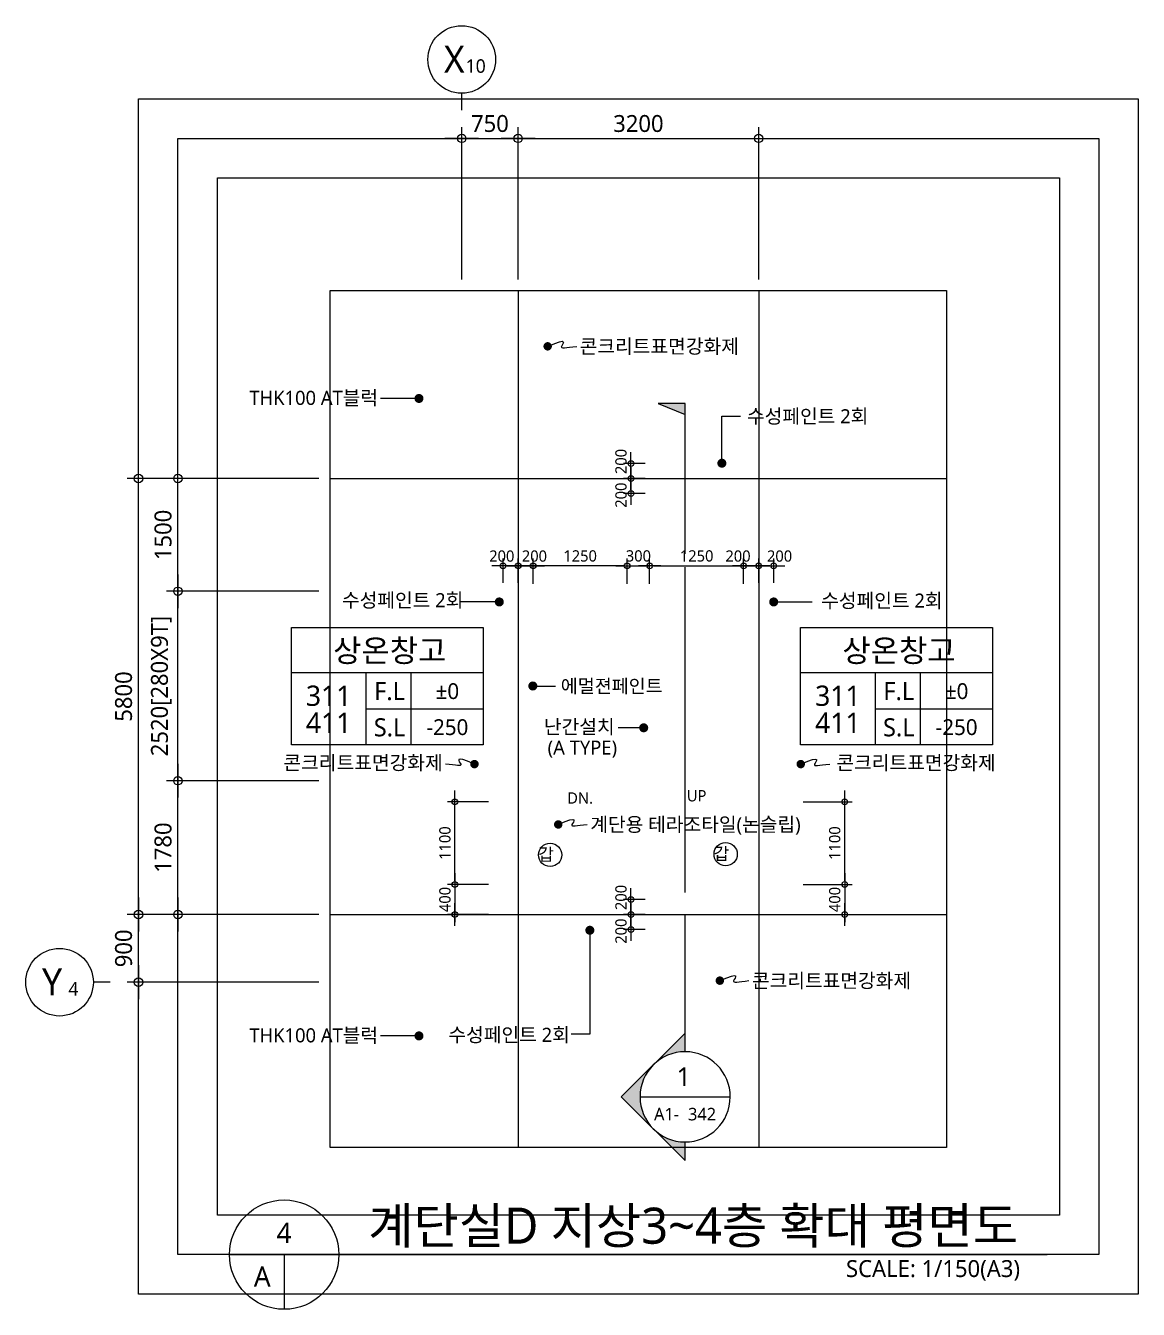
# Model space of a CAD drawing. Header units: millimetres. Extents: x -27671 to 122165, y 825 to 42056.
# Drawn here: x 20550 to 35350, y 2223 to 19300 of the extents above; entities that cross this region are included whole.
import ezdxf
from ezdxf.enums import TextEntityAlignment as Align

# ---------------------------------------------------------------- set-up
doc = ezdxf.new("R2010")
doc.units = ezdxf.units.MM
doc.header["$LTSCALE"] = 100
doc.header["$MEASUREMENT"] = 0
doc.header["$PDSIZE"] = -10
doc.linetypes.add('CEN', pattern=[62, 60, -1, 0, -1])
doc.layers.get('0').update_dxf_attribs({"linetype": 'CONTINUOUS'})
doc.layers.get('Defpoints').update_dxf_attribs({"color": 171, "linetype": 'CONTINUOUS'})
for name, color, linetype in [('CEN(ST)', 1, 'CEN'), ('LED', 7, 'CONTINUOUS'), ('NDIM', 7, 'CONTINUOUS'), ('SYM', 7, 'CONTINUOUS'), ('SYM(AXIS)', 7, 'CONTINUOUS'), ('TEXT', 3, 'CONTINUOUS'), ('TEXT(AXIS)', 2, 'CONTINUOUS'), ('TEXT(MIN)', 7, 'CONTINUOUS'), ('TEXT(NOTE小)', 1, 'CONTINUOUS'), ('TEXT(노트)', 7, 'CONTINUOUS'), ('TEXT(실명)', 3, 'CONTINUOUS'), ('TEXT-기입', 6, 'CONTINUOUS'), ('TITLE', 7, 'CONTINUOUS')]:
    doc.layers.add(name, color=color, linetype=linetype)
doc.styles.add('CGS', font='cgse', dxfattribs={"bigfont": 'cgs'})
doc.styles.add('나눔바른고딕', font='NanumBarunGothic.ttf')
doc.dimstyles.new('NDIM 1200', dxfattribs={"dimscale": 75, "dimtxt": 3, "dimasz": 1, "dimexe": 2, "dimexo": 2, "dimgap": 1, "dimtad": 1, "dimdec": 0, "dimdsep": 46, "dimtxsty": 'CGS', "dimblk": 'DOT0', "dimcen": 1, "dimdle": 8, "dimclrd": 256, "dimclre": 256, "dimclrt": 256, "dimadec": 0, "dimazin": 0, "dimtfac": 1, "dimtdec": 0, "dimtix": 1, "dimtmove": 2, "dimatfit": 3, "dimldrblk": 'DOT0', "dimfxl": 1, "dimtolj": 1, "dimtzin": 0, "dimlwd": -1, "dimlwe": -1, "dimarcsym": 0})

# ---------------------------------------------------------------- blocks, each defined once
blk = doc.blocks.new('A$C2F20087E')
at = {"layer": 'SYM(AXIS)'}
blk.add_line((600, 0), (600, 300), dxfattribs=at)
blk.add_circle((600, 900), 600, dxfattribs=at)
blk = doc.blocks.new('DOT0')
blk.add_line((-3, 0), (3, 0))
at = {"color": 6}
blk.add_circle((0, 0), 0.75, dxfattribs=at)
blk = doc.blocks.new('*D72')
at = {"layer": 'Defpoints', "color": 0, "ltscale": 0.4, "transparency": 16777216}
for p in [(30300, 17800), (27100, 15775), (30300, 15775)]:
    blk.add_point(p, dxfattribs=at)
at = {"layer": 'NDIM', "ltscale": 0.4, "transparency": 16777216}
for p, q in [((27100, 15925), (27100, 17950)), ((30300, 15925), (30300, 17950)), ((27175, 17800), (30225, 17800))]:
    blk.add_line(p, q, dxfattribs=at)
at = {"layer": 'NDIM', "ltscale": 0.4, "transparency": 16777216, "xscale": 75, "yscale": 75, "zscale": 75, "rotation": 180}
blk.add_blockref('DOT0', (27100, 17800), dxfattribs=at)
at = {"layer": 'NDIM', "ltscale": 0.4, "transparency": 16777216, "xscale": 75, "yscale": 75, "zscale": 75}
blk.add_blockref('DOT0', (30300, 17800), dxfattribs=at)
at = {"layer": 'NDIM', "ltscale": 0.4, "transparency": 16777216, "insert": (28700, 17997), "char_height": 225, "attachment_point": 5, "style": '나눔바른고딕'}
blk.add_mtext('\\A1;3200', dxfattribs=at)
blk = doc.blocks.new('*D73')
at = {"layer": 'Defpoints', "color": 0, "ltscale": 0.4, "transparency": 16777216}
for p in [(27100, 17800), (26350, 15775), (27100, 15775)]:
    blk.add_point(p, dxfattribs=at)
at = {"layer": 'NDIM', "ltscale": 0.4, "transparency": 16777216}
for p, q in [((26350, 15925), (26350, 17950)), ((27100, 15925), (27100, 17950)), ((26425, 17800), (27025, 17800))]:
    blk.add_line(p, q, dxfattribs=at)
at = {"layer": 'NDIM', "ltscale": 0.4, "transparency": 16777216, "xscale": 75, "yscale": 75, "zscale": 75, "rotation": 180}
blk.add_blockref('DOT0', (26350, 17800), dxfattribs=at)
at = {"layer": 'NDIM', "ltscale": 0.4, "transparency": 16777216, "xscale": 75, "yscale": 75, "zscale": 75}
blk.add_blockref('DOT0', (27100, 17800), dxfattribs=at)
at = {"layer": 'NDIM', "ltscale": 0.4, "transparency": 16777216, "insert": (26725, 17997), "char_height": 225, "attachment_point": 5, "style": '나눔바른고딕'}
blk.add_mtext('\\A1;750', dxfattribs=at)
blk = doc.blocks.new('갑종방화문표기')
at = {"layer": 'TEXT(NOTE小)'}
blk.add_circle((0, 0), 150, dxfattribs=at)
at = {"layer": 'TEXT(NOTE小)', "style": '나눔바른고딕'}
blk.add_text('갑', height=160, dxfattribs=at).set_placement((-53, 7), align=Align.MIDDLE_CENTER)
blk = doc.blocks.new('*D104')
at = {"layer": 'Defpoints', "color": 0, "ltscale": 0.4, "transparency": 16777216}
for p in [(22050, 13275), (24600, 13275), (24600, 7475)]:
    blk.add_point(p, dxfattribs=at)
at = {"layer": 'NDIM', "ltscale": 0.4, "transparency": 16777216}
for p, q in [((24450, 13275), (21900, 13275)), ((22050, 7550), (22050, 13200)), ((24450, 7475), (21900, 7475))]:
    blk.add_line(p, q, dxfattribs=at)
at = {"layer": 'NDIM', "ltscale": 0.4, "transparency": 16777216, "xscale": 75, "yscale": 75, "zscale": 75}
for p, rotation in [((22050, 13275), 90), ((22050, 7475), 270)]:
    blk.add_blockref('DOT0', p, dxfattribs=dict(at, rotation=rotation))
at = {"layer": 'NDIM', "ltscale": 0.4, "transparency": 16777216, "insert": (21853, 10375), "char_height": 225, "attachment_point": 5, "rotation": 90, "style": '나눔바른고딕'}
blk.add_mtext('\\A1;5800', dxfattribs=at)
blk = doc.blocks.new('*D105')
at = {"layer": 'Defpoints', "color": 0, "ltscale": 0.4, "transparency": 16777216}
for p in [(22050, 7475), (24600, 7475), (24600, 6575)]:
    blk.add_point(p, dxfattribs=at)
at = {"layer": 'NDIM', "ltscale": 0.4, "transparency": 16777216}
for p, q in [((24450, 7475), (21900, 7475)), ((22050, 6650), (22050, 7400)), ((24450, 6575), (21900, 6575))]:
    blk.add_line(p, q, dxfattribs=at)
at = {"layer": 'NDIM', "ltscale": 0.4, "transparency": 16777216, "xscale": 75, "yscale": 75, "zscale": 75}
for p, rotation in [((22050, 7475), 90), ((22050, 6575), 270)]:
    blk.add_blockref('DOT0', p, dxfattribs=dict(at, rotation=rotation))
at = {"layer": 'NDIM', "ltscale": 0.4, "transparency": 16777216, "insert": (21853, 7025), "char_height": 225, "attachment_point": 5, "rotation": 90, "style": '나눔바른고딕'}
blk.add_mtext('\\A1;900', dxfattribs=at)
blk = doc.blocks.new('*D106')
at = {"layer": 'Defpoints', "color": 0, "ltscale": 0.4, "transparency": 16777216}
for p in [(22575, 9255), (24600, 9255), (24075, 7475)]:
    blk.add_point(p, dxfattribs=at)
at = {"layer": 'NDIM', "ltscale": 0.4, "transparency": 16777216}
for p, q in [((24450, 9255), (22425, 9255)), ((22575, 7550), (22575, 9180)), ((23925, 7475), (22425, 7475))]:
    blk.add_line(p, q, dxfattribs=at)
at = {"layer": 'NDIM', "ltscale": 0.4, "transparency": 16777216, "xscale": 75, "yscale": 75, "zscale": 75}
for p, rotation in [((22575, 9255), 90), ((22575, 7475), 270)]:
    blk.add_blockref('DOT0', p, dxfattribs=dict(at, rotation=rotation))
at = {"layer": 'NDIM', "ltscale": 0.4, "transparency": 16777216, "insert": (22378, 8365), "char_height": 225, "attachment_point": 5, "rotation": 90, "style": '나눔바른고딕'}
blk.add_mtext('\\A1;1780', dxfattribs=at)
blk = doc.blocks.new('*D107')
at = {"layer": 'Defpoints', "color": 0, "ltscale": 0.4, "transparency": 16777216}
for p in [(22575, 11775), (24600, 11775), (24600, 9255)]:
    blk.add_point(p, dxfattribs=at)
at = {"layer": 'NDIM', "ltscale": 0.4, "transparency": 16777216}
for p, q in [((24450, 11775), (22425, 11775)), ((22575, 9330), (22575, 11700)), ((24450, 9255), (22425, 9255))]:
    blk.add_line(p, q, dxfattribs=at)
at = {"layer": 'NDIM', "ltscale": 0.4, "transparency": 16777216, "xscale": 75, "yscale": 75, "zscale": 75}
for p, rotation in [((22575, 11775), 90), ((22575, 9255), 270)]:
    blk.add_blockref('DOT0', p, dxfattribs=dict(at, rotation=rotation))
at = {"layer": 'NDIM', "ltscale": 0.4, "transparency": 16777216, "insert": (22354, 10515), "char_height": 225, "width": 705.92, "attachment_point": 5, "rotation": 90, "style": '나눔바른고딕'}
blk.add_mtext('\\A1;2520[280X9T]', dxfattribs=at)
blk = doc.blocks.new('*D108')
at = {"layer": 'Defpoints', "color": 0, "ltscale": 0.4, "transparency": 16777216}
for p in [(22575, 13275), (24075, 13275), (24600, 11775)]:
    blk.add_point(p, dxfattribs=at)
at = {"layer": 'NDIM', "ltscale": 0.4, "transparency": 16777216}
for p, q in [((23925, 13275), (22425, 13275)), ((22575, 11850), (22575, 13200)), ((24450, 11775), (22425, 11775))]:
    blk.add_line(p, q, dxfattribs=at)
at = {"layer": 'NDIM', "ltscale": 0.4, "transparency": 16777216, "xscale": 75, "yscale": 75, "zscale": 75}
for p, rotation in [((22575, 13275), 90), ((22575, 11775), 270)]:
    blk.add_blockref('DOT0', p, dxfattribs=dict(at, rotation=rotation))
at = {"layer": 'NDIM', "ltscale": 0.4, "transparency": 16777216, "insert": (22378, 12525), "char_height": 225, "attachment_point": 5, "rotation": 90, "style": '나눔바른고딕'}
blk.add_mtext('\\A1;1500', dxfattribs=at)
blk = doc.blocks.new('SECTION_계단실D1')
at = {"layer": 'SYM'}
blk.add_hatch(color=256, dxfattribs=at).paths.add_polyline_path([(447340, -81662), (447700, -81806), (447700, -81662)])
h = blk.add_hatch(color=256, dxfattribs=at)
h.paths.add_polyline_path([(446851, -90885), (447276, -91310, -0.414214), (447276, -90461)])
h.paths.add_polyline_path([(447276, -91310), (447700, -91734), (447700, -91485, -0.198912)])
h.paths.add_polyline_path([(447276, -90461, -0.198912), (447700, -90285), (447700, -90037)])
at = {"layer": 'Defpoints'}
blk.add_line((447700, -87866), (447700, -84019), dxfattribs=at)
at = {"layer": 'SYM'}
for p, q in [((447340, -81662), (447700, -81806)), ((447700, -81662), (447340, -81662)), ((447700, -83659), (447700, -81662)), ((447700, -84019), (447700, -83839)), ((447700, -88166), (447700, -87866)), ((447700, -90285), (447700, -88466)), ((447700, -90037), (446851, -90885)), ((447700, -91734), (446851, -90885)), ((447100, -90885), (448300, -90885)), ((447700, -91734), (447700, -91485))]:
    blk.add_line(p, q, dxfattribs=at)
blk.add_arc((447700, -90885), 600, 90, 89.7615, dxfattribs=at)
blk = doc.blocks.new('*D109')
at = {"layer": 'Defpoints', "color": 0, "ltscale": 0.4, "transparency": 16777216}
for p in [(28601, 7675), (28892, 7675), (28892, 7475)]:
    blk.add_point(p, dxfattribs=at)
at = {"layer": 'NDIM', "ltscale": 0.4, "transparency": 16777216}
for p, q in [((28792, 7675), (28501, 7675)), ((28601, 7525), (28601, 7625)), ((28792, 7475), (28501, 7475))]:
    blk.add_line(p, q, dxfattribs=at)
at = {"layer": 'NDIM', "ltscale": 0.4, "transparency": 16777216, "xscale": 50, "yscale": 50, "zscale": 50}
for p, rotation in [((28601, 7675), 90), ((28601, 7475), 270)]:
    blk.add_blockref('DOT0', p, dxfattribs=dict(at, rotation=rotation))
at = {"layer": 'NDIM', "ltscale": 0.4, "transparency": 16777216, "insert": (28469, 7702), "char_height": 150, "attachment_point": 5, "rotation": 90, "style": '나눔바른고딕'}
blk.add_mtext('\\A1;200', dxfattribs=at)
blk = doc.blocks.new('*D110')
at = {"layer": 'Defpoints', "color": 0, "ltscale": 0.4, "transparency": 16777216}
for p in [(28892, 7475), (28601, 7275), (28892, 7275)]:
    blk.add_point(p, dxfattribs=at)
at = {"layer": 'NDIM', "ltscale": 0.4, "transparency": 16777216}
for p, q in [((28792, 7475), (28501, 7475)), ((28601, 7425), (28601, 7325)), ((28792, 7275), (28501, 7275))]:
    blk.add_line(p, q, dxfattribs=at)
at = {"layer": 'NDIM', "ltscale": 0.4, "transparency": 16777216, "xscale": 50, "yscale": 50, "zscale": 50}
for p, rotation in [((28601, 7475), 90), ((28601, 7275), 270)]:
    blk.add_blockref('DOT0', p, dxfattribs=dict(at, rotation=rotation))
at = {"layer": 'NDIM', "ltscale": 0.4, "transparency": 16777216, "insert": (28469, 7254), "char_height": 150, "attachment_point": 5, "rotation": 90, "style": '나눔바른고딕'}
blk.add_mtext('\\A1;200', dxfattribs=at)
blk = doc.blocks.new('*D111')
at = {"layer": 'Defpoints', "color": 0, "ltscale": 0.4, "transparency": 16777216}
for p in [(28601, 13475), (28892, 13475), (28892, 13275)]:
    blk.add_point(p, dxfattribs=at)
at = {"layer": 'NDIM', "ltscale": 0.4, "transparency": 16777216}
for p, q in [((28792, 13475), (28501, 13475)), ((28601, 13325), (28601, 13425)), ((28792, 13275), (28501, 13275))]:
    blk.add_line(p, q, dxfattribs=at)
at = {"layer": 'NDIM', "ltscale": 0.4, "transparency": 16777216, "xscale": 50, "yscale": 50, "zscale": 50}
for p, rotation in [((28601, 13475), 90), ((28601, 13275), 270)]:
    blk.add_blockref('DOT0', p, dxfattribs=dict(at, rotation=rotation))
at = {"layer": 'NDIM', "ltscale": 0.4, "transparency": 16777216, "insert": (28469, 13502), "char_height": 150, "attachment_point": 5, "rotation": 90, "style": '나눔바른고딕'}
blk.add_mtext('\\A1;200', dxfattribs=at)
blk = doc.blocks.new('*D112')
at = {"layer": 'Defpoints', "color": 0, "ltscale": 0.4, "transparency": 16777216}
for p in [(28892, 13275), (28601, 13075), (28892, 13075)]:
    blk.add_point(p, dxfattribs=at)
at = {"layer": 'NDIM', "ltscale": 0.4, "transparency": 16777216}
for p, q in [((28792, 13275), (28501, 13275)), ((28601, 13225), (28601, 13125)), ((28792, 13075), (28501, 13075))]:
    blk.add_line(p, q, dxfattribs=at)
at = {"layer": 'NDIM', "ltscale": 0.4, "transparency": 16777216, "xscale": 50, "yscale": 50, "zscale": 50}
for p, rotation in [((28601, 13275), 90), ((28601, 13075), 270)]:
    blk.add_blockref('DOT0', p, dxfattribs=dict(at, rotation=rotation))
at = {"layer": 'NDIM', "ltscale": 0.4, "transparency": 16777216, "insert": (28469, 13054), "char_height": 150, "attachment_point": 5, "rotation": 90, "style": '나눔바른고딕'}
blk.add_mtext('\\A1;200', dxfattribs=at)
blk = doc.blocks.new('*D113')
at = {"layer": 'Defpoints', "color": 0, "ltscale": 0.4, "transparency": 16777216}
for p in [(27300, 12113), (27300, 11775), (28550, 11775)]:
    blk.add_point(p, dxfattribs=at)
at = {"layer": 'NDIM', "ltscale": 0.4, "transparency": 16777216}
for p, q in [((27300, 11875), (27300, 12213)), ((28550, 11875), (28550, 12213)), ((28500, 12113), (27350, 12113))]:
    blk.add_line(p, q, dxfattribs=at)
at = {"layer": 'NDIM', "ltscale": 0.4, "transparency": 16777216, "xscale": 50, "yscale": 50, "zscale": 50, "rotation": 180}
blk.add_blockref('DOT0', (27300, 12113), dxfattribs=at)
at = {"layer": 'NDIM', "ltscale": 0.4, "transparency": 16777216, "xscale": 50, "yscale": 50, "zscale": 50}
blk.add_blockref('DOT0', (28550, 12113), dxfattribs=at)
at = {"layer": 'NDIM', "ltscale": 0.4, "transparency": 16777216, "insert": (27925, 12245), "char_height": 150, "attachment_point": 5, "style": '나눔바른고딕'}
blk.add_mtext('\\A1;1250', dxfattribs=at)
blk = doc.blocks.new('*D114')
at = {"layer": 'Defpoints', "color": 0, "ltscale": 0.4, "transparency": 16777216}
for p in [(28850, 12113), (28550, 11775), (28850, 11775)]:
    blk.add_point(p, dxfattribs=at)
at = {"layer": 'NDIM', "ltscale": 0.4, "transparency": 16777216}
for p, q in [((28550, 11875), (28550, 12213)), ((28850, 11875), (28850, 12213)), ((28500, 12113), (28450, 12113)), ((28550, 12113), (28850, 12113)), ((28900, 12113), (28950, 12113))]:
    blk.add_line(p, q, dxfattribs=at)
at = {"layer": 'NDIM', "ltscale": 0.4, "transparency": 16777216, "xscale": 50, "yscale": 50, "zscale": 50}
blk.add_blockref('DOT0', (28550, 12113), dxfattribs=at)
at = {"layer": 'NDIM', "ltscale": 0.4, "transparency": 16777216, "xscale": 50, "yscale": 50, "zscale": 50, "rotation": 180}
blk.add_blockref('DOT0', (28850, 12113), dxfattribs=at)
at = {"layer": 'NDIM', "ltscale": 0.4, "transparency": 16777216, "insert": (28700, 12245), "char_height": 150, "attachment_point": 5, "style": '나눔바른고딕'}
blk.add_mtext('\\A1;300', dxfattribs=at)
blk = doc.blocks.new('*D115')
at = {"layer": 'Defpoints', "color": 0, "ltscale": 0.4, "transparency": 16777216}
for p in [(30100, 12113), (28850, 11775), (30100, 11775)]:
    blk.add_point(p, dxfattribs=at)
at = {"layer": 'NDIM', "ltscale": 0.4, "transparency": 16777216}
for p, q in [((28850, 11875), (28850, 12213)), ((30100, 11875), (30100, 12213)), ((28900, 12113), (30050, 12113))]:
    blk.add_line(p, q, dxfattribs=at)
at = {"layer": 'NDIM', "ltscale": 0.4, "transparency": 16777216, "xscale": 50, "yscale": 50, "zscale": 50, "rotation": 180}
blk.add_blockref('DOT0', (28850, 12113), dxfattribs=at)
at = {"layer": 'NDIM', "ltscale": 0.4, "transparency": 16777216, "xscale": 50, "yscale": 50, "zscale": 50}
blk.add_blockref('DOT0', (30100, 12113), dxfattribs=at)
at = {"layer": 'NDIM', "ltscale": 0.4, "transparency": 16777216, "insert": (29475, 12245), "char_height": 150, "attachment_point": 5, "style": '나눔바른고딕'}
blk.add_mtext('\\A1;1250', dxfattribs=at)
blk = doc.blocks.new('*D116')
at = {"layer": 'Defpoints', "color": 0, "ltscale": 0.4, "transparency": 16777216}
for p in [(27300, 12113), (27100, 11788), (27300, 11788)]:
    blk.add_point(p, dxfattribs=at)
at = {"layer": 'NDIM', "ltscale": 0.4, "transparency": 16777216}
for p, q in [((27100, 11888), (27100, 12213)), ((27300, 11888), (27300, 12213)), ((27150, 12113), (27250, 12113))]:
    blk.add_line(p, q, dxfattribs=at)
at = {"layer": 'NDIM', "ltscale": 0.4, "transparency": 16777216, "xscale": 50, "yscale": 50, "zscale": 50, "rotation": 180}
blk.add_blockref('DOT0', (27100, 12113), dxfattribs=at)
at = {"layer": 'NDIM', "ltscale": 0.4, "transparency": 16777216, "xscale": 50, "yscale": 50, "zscale": 50}
blk.add_blockref('DOT0', (27300, 12113), dxfattribs=at)
at = {"layer": 'NDIM', "ltscale": 0.4, "transparency": 16777216, "insert": (27317, 12243), "char_height": 150, "attachment_point": 5, "style": '나눔바른고딕'}
blk.add_mtext('\\A1;200', dxfattribs=at)
blk = doc.blocks.new('*D117')
at = {"layer": 'Defpoints', "color": 0, "ltscale": 0.4, "transparency": 16777216}
for p in [(30100, 12113), (30100, 11788), (30300, 11788)]:
    blk.add_point(p, dxfattribs=at)
at = {"layer": 'NDIM', "ltscale": 0.4, "transparency": 16777216}
for p, q in [((30100, 11888), (30100, 12213)), ((30300, 11888), (30300, 12213)), ((30250, 12113), (30150, 12113))]:
    blk.add_line(p, q, dxfattribs=at)
at = {"layer": 'NDIM', "ltscale": 0.4, "transparency": 16777216, "xscale": 50, "yscale": 50, "zscale": 50, "rotation": 180}
blk.add_blockref('DOT0', (30100, 12113), dxfattribs=at)
at = {"layer": 'NDIM', "ltscale": 0.4, "transparency": 16777216, "xscale": 50, "yscale": 50, "zscale": 50}
blk.add_blockref('DOT0', (30300, 12113), dxfattribs=at)
at = {"layer": 'NDIM', "ltscale": 0.4, "transparency": 16777216, "insert": (30025, 12243), "char_height": 150, "attachment_point": 5, "style": '나눔바른고딕'}
blk.add_mtext('\\A1;200', dxfattribs=at)
blk = doc.blocks.new('*D118')
at = {"layer": 'Defpoints', "color": 0, "ltscale": 0.4, "transparency": 16777216}
for p in [(30500, 12113), (30300, 11788), (30500, 11788)]:
    blk.add_point(p, dxfattribs=at)
at = {"layer": 'NDIM', "ltscale": 0.4, "transparency": 16777216}
for p, q in [((30300, 11888), (30300, 12213)), ((30500, 11888), (30500, 12213)), ((30350, 12113), (30450, 12113))]:
    blk.add_line(p, q, dxfattribs=at)
at = {"layer": 'NDIM', "ltscale": 0.4, "transparency": 16777216, "xscale": 50, "yscale": 50, "zscale": 50, "rotation": 180}
blk.add_blockref('DOT0', (30300, 12113), dxfattribs=at)
at = {"layer": 'NDIM', "ltscale": 0.4, "transparency": 16777216, "xscale": 50, "yscale": 50, "zscale": 50}
blk.add_blockref('DOT0', (30500, 12113), dxfattribs=at)
at = {"layer": 'NDIM', "ltscale": 0.4, "transparency": 16777216, "insert": (30578, 12243), "char_height": 150, "attachment_point": 5, "style": '나눔바른고딕'}
blk.add_mtext('\\A1;200', dxfattribs=at)
blk = doc.blocks.new('*D119')
at = {"layer": 'Defpoints', "color": 0, "ltscale": 0.4, "transparency": 16777216}
for p in [(26900, 12113), (26900, 11788), (27100, 11788)]:
    blk.add_point(p, dxfattribs=at)
at = {"layer": 'NDIM', "ltscale": 0.4, "transparency": 16777216}
for p, q in [((26900, 11888), (26900, 12213)), ((27100, 11888), (27100, 12213)), ((27050, 12113), (26950, 12113))]:
    blk.add_line(p, q, dxfattribs=at)
at = {"layer": 'NDIM', "ltscale": 0.4, "transparency": 16777216, "xscale": 50, "yscale": 50, "zscale": 50, "rotation": 180}
blk.add_blockref('DOT0', (26900, 12113), dxfattribs=at)
at = {"layer": 'NDIM', "ltscale": 0.4, "transparency": 16777216, "xscale": 50, "yscale": 50, "zscale": 50}
blk.add_blockref('DOT0', (27100, 12113), dxfattribs=at)
at = {"layer": 'NDIM', "ltscale": 0.4, "transparency": 16777216, "insert": (26883, 12243), "char_height": 150, "attachment_point": 5, "style": '나눔바른고딕'}
blk.add_mtext('\\A1;200', dxfattribs=at)
blk = doc.blocks.new('_Dot')
at = {"color": 0, "linetype": 'ByBlock', "lineweight": -2}
blk.add_line((-0.5, 0), (-1, 0), dxfattribs=at)
at = {"color": 0, "linetype": 'ByBlock', "const_width": 0.5}
blk.add_lwpolyline([(-0.25, 0, 1), (0.25, 0, 1)], format="xyb", close=True, dxfattribs=at)
blk = doc.blocks.new('*D100')
at = {"layer": 'Defpoints', "color": 0, "ltscale": 0.4, "transparency": 16777216}
for p in [(30792, 8975), (31444, 8975), (30792, 7875)]:
    blk.add_point(p, dxfattribs=at)
at = {"layer": 'NDIM', "ltscale": 0.4, "transparency": 16777216}
for p, q in [((30892, 8975), (31544, 8975)), ((31444, 7925), (31444, 8925)), ((30892, 7875), (31544, 7875))]:
    blk.add_line(p, q, dxfattribs=at)
at = {"layer": 'NDIM', "ltscale": 0.4, "transparency": 16777216, "xscale": 50, "yscale": 50, "zscale": 50}
for p, rotation in [((31444, 8975), 90), ((31444, 7875), 270)]:
    blk.add_blockref('DOT0', p, dxfattribs=dict(at, rotation=rotation))
at = {"layer": 'NDIM', "ltscale": 0.4, "transparency": 16777216, "insert": (31312, 8425), "char_height": 150, "attachment_point": 5, "rotation": 90, "style": '나눔바른고딕'}
blk.add_mtext('\\A1;1100', dxfattribs=at)
blk = doc.blocks.new('*D101')
at = {"layer": 'Defpoints', "color": 0, "ltscale": 0.4, "transparency": 16777216}
for p in [(30792, 7875), (30792, 7475), (31444, 7475)]:
    blk.add_point(p, dxfattribs=at)
at = {"layer": 'NDIM', "ltscale": 0.4, "transparency": 16777216}
for p, q in [((30892, 7875), (31544, 7875)), ((31444, 7925), (31444, 7975)), ((31444, 7875), (31444, 7475)), ((30892, 7475), (31544, 7475)), ((31444, 7425), (31444, 7375))]:
    blk.add_line(p, q, dxfattribs=at)
at = {"layer": 'NDIM', "ltscale": 0.4, "transparency": 16777216, "xscale": 50, "yscale": 50, "zscale": 50}
for p, rotation in [((31444, 7875), 270), ((31444, 7475), 90)]:
    blk.add_blockref('DOT0', p, dxfattribs=dict(at, rotation=rotation))
at = {"layer": 'NDIM', "ltscale": 0.4, "transparency": 16777216, "insert": (31312, 7675), "char_height": 150, "attachment_point": 5, "rotation": 90, "style": '나눔바른고딕'}
blk.add_mtext('\\A1;400', dxfattribs=at)
blk = doc.blocks.new('*D102')
at = {"layer": 'Defpoints', "color": 0, "ltscale": 0.4, "transparency": 16777216}
for p in [(26259, 8975), (26808, 8975), (26808, 7875)]:
    blk.add_point(p, dxfattribs=at)
at = {"layer": 'NDIM', "ltscale": 0.4, "transparency": 16777216}
for p, q in [((26708, 8975), (26159, 8975)), ((26259, 7925), (26259, 8925)), ((26708, 7875), (26159, 7875))]:
    blk.add_line(p, q, dxfattribs=at)
at = {"layer": 'NDIM', "ltscale": 0.4, "transparency": 16777216, "xscale": 50, "yscale": 50, "zscale": 50}
for p, rotation in [((26259, 8975), 90), ((26259, 7875), 270)]:
    blk.add_blockref('DOT0', p, dxfattribs=dict(at, rotation=rotation))
at = {"layer": 'NDIM', "ltscale": 0.4, "transparency": 16777216, "insert": (26127, 8425), "char_height": 150, "attachment_point": 5, "rotation": 90, "style": '나눔바른고딕'}
blk.add_mtext('\\A1;1100', dxfattribs=at)
blk = doc.blocks.new('*D103')
at = {"layer": 'Defpoints', "color": 0, "ltscale": 0.4, "transparency": 16777216}
for p in [(26808, 7875), (26259, 7475), (26808, 7475)]:
    blk.add_point(p, dxfattribs=at)
at = {"layer": 'NDIM', "ltscale": 0.4, "transparency": 16777216}
for p, q in [((26708, 7875), (26159, 7875)), ((26259, 7925), (26259, 7975)), ((26259, 7875), (26259, 7475)), ((26708, 7475), (26159, 7475)), ((26259, 7425), (26259, 7375))]:
    blk.add_line(p, q, dxfattribs=at)
at = {"layer": 'NDIM', "ltscale": 0.4, "transparency": 16777216, "xscale": 50, "yscale": 50, "zscale": 50}
for p, rotation in [((26259, 7875), 270), ((26259, 7475), 90)]:
    blk.add_blockref('DOT0', p, dxfattribs=dict(at, rotation=rotation))
at = {"layer": 'NDIM', "ltscale": 0.4, "transparency": 16777216, "insert": (26127, 7675), "char_height": 150, "attachment_point": 5, "rotation": 90, "style": '나눔바른고딕'}
blk.add_mtext('\\A1;400', dxfattribs=at)
blk = doc.blocks.new('A$C51E23882')
at = {"layer": 'TITLE'}
blk.add_lwpolyline([(8500, 0), (0, 0), (0, 5200), (8500, 5200)], close=True, dxfattribs=at)
for points in [[(8500, 3200), (0, 3200)], [(3300, 3200), (3300, 0)], [(5300, 3200), (5300, 0)], [(3300, 1600), (8500, 1600)]]:
    blk.add_lwpolyline(points, dxfattribs=at)
at = {"layer": 'TITLE', "style": '나눔바른고딕'}
for s, p in [('F.L', (4352, 2378)), ('S.L', (4352, 778))]:
    blk.add_text(s, height=800, dxfattribs=at).set_placement(p, align=Align.MIDDLE)

msp = doc.modelspace()

# ---------------------------------------------------------------- linework, layer by layer
at = {"layer": 'CEN(ST)', "ltscale": 10000}
for p, q in [((27100, 15775), (27100, 4375)), ((30300, 15775), (30300, 4375)), ((24600, 13275), (32800, 13275)), ((24600, 7475), (32800, 7475))]:
    msp.add_line(p, q, dxfattribs=at)
at = {"layer": 'Defpoints', "ltscale": 10000}
for points in [[(22050, 18325), (35350, 18325), (35350, 2425), (22050, 2425)], [(22575, 17800), (34825, 17800), (34825, 2950), (22575, 2950)], [(23100, 17275), (34300, 17275), (34300, 3475), (23100, 3475)], [(24600, 15775), (32800, 15775), (32800, 4375), (24600, 4375)]]:
    msp.add_lwpolyline(points, close=True, dxfattribs=at)
at = {"layer": 'LED', "const_width": 56.2}
for points in [[(27493.3, 15062.1, -1), (27493.3, 15005.9, -1)], [(26519.8, 9504.4, 1), (26519.8, 9448.1, 1)], [(30859.6, 9504.4, -1), (30859.6, 9448.1, -1)], [(27634.2, 8701.1, -1), (27634.2, 8644.9, -1)], [(29783.8, 6623.4, -1), (29783.8, 6567.1, -1)]]:
    msp.add_lwpolyline(points, format="xyb", close=True, dxfattribs=at)
at = {"layer": 'LED'}
for points in [[(27493.3, 15034), (27587, 15073.1), (27649.1, 15094.2), (27685.3, 15100.6), (27701.2, 15095.9), (27702.6, 15083.3), (27695.1, 15066.4), (27684.3, 15048.3), (27676, 15032.7), (27674.9, 15022.1), (27681.7, 15016.4), (27696.2, 15014.6), (27718.4, 15015.9), (27747.9, 15019.4), (27784.7, 15024.2), (27828.5, 15029.3), (27879.1, 15034)], [(26519.8, 9476.3), (26426.1, 9515.3), (26364, 9536.4), (26327.8, 9542.9), (26311.9, 9538.2), (26310.5, 9525.6), (26318, 9508.6), (26328.8, 9490.6), (26337.1, 9475), (26338.3, 9464.4), (26331.5, 9458.6), (26316.9, 9456.9), (26294.7, 9458.2), (26265.2, 9461.7), (26228.4, 9466.4), (26184.6, 9471.6), (26134, 9476.3)], [(30859.6, 9476.3), (30953.3, 9515.3), (31015.4, 9536.4), (31051.6, 9542.9), (31067.5, 9538.2), (31068.9, 9525.6), (31061.4, 9508.6), (31050.6, 9490.6), (31042.3, 9475), (31041.2, 9464.4), (31048, 9458.6), (31062.5, 9456.9), (31084.7, 9458.2), (31114.2, 9461.7), (31151, 9466.4), (31194.8, 9471.6), (31245.4, 9476.3)], [(27634.2, 8673), (27727.9, 8712.1), (27790, 8733.1), (27826.2, 8739.6), (27842.1, 8734.9), (27843.5, 8722.3), (27836, 8705.3), (27825.2, 8687.3), (27816.9, 8671.7), (27815.7, 8661.1), (27822.5, 8655.3), (27837.1, 8653.6), (27859.3, 8654.9), (27888.8, 8658.4), (27925.6, 8663.1), (27969.4, 8668.3), (28020, 8673)], [(29783.8, 6595.3), (29877.5, 6634.3), (29939.6, 6655.4), (29975.8, 6661.9), (29991.8, 6657.2), (29993.1, 6644.6), (29985.6, 6627.6), (29974.8, 6609.6), (29966.5, 6594), (29965.4, 6583.4), (29972.2, 6577.6), (29986.8, 6575.9), (30008.9, 6577.2), (30038.5, 6580.6), (30075.2, 6585.4), (30119, 6590.6), (30169.7, 6595.3)]]:
    msp.add_lwpolyline(points, dxfattribs=at)
at = {"layer": 'NDIM', "ltscale": 10000}
for points in [[(25661.5, 14340.6), (25271.6, 14340.6)], [(26729.8, 11633.5), (26339.9, 11633.5)], [(30620, 11633.5), (31009.9, 11633.5)], [(25661.5, 5860.1), (25271.6, 5860.1)]]:
    msp.add_lwpolyline(points, dxfattribs=at)
at = {"layer": 'SYM'}
for p, q in [((23260.6, 2950), (34139.4, 2950)), ((23987.8, 2950), (23987.8, 2222.7))]:
    msp.add_line(p, q, dxfattribs=at)
msp.add_circle((23987.8, 2950), 727.3, dxfattribs=at)

# ---------------------------------------------------------------- block references
for name, p, xscale, yscale, zscale in [('A$C2F20087E', (25900, 18175), 0.75, 0.75, 0.75), ('A$C51E23882', (24084.6, 9731.7), 0.3, 0.3, 0.3), ('A$C51E23882', (30858.3, 9731.7), 0.3, 0.3, 0.3), ('갑종방화문표기', (27526.3, 8268.3), 1.030731055544951, 1.030731055544951, 1.030731055544951), ('갑종방화문표기', (29860.6, 8277.8), 1.030731055544951, 1.030731055544951, 1.030731055544951)]:
    msp.add_blockref(name, p, dxfattribs=dict(xscale=xscale, yscale=yscale, zscale=zscale))
msp.add_blockref('SECTION_계단실D1', (-418378.1, 95934.5))
at = {"xscale": 0.75, "yscale": 0.75, "zscale": 0.75, "rotation": 89.99999999999932}
msp.add_blockref('A$C2F20087E', (21675, 6125), dxfattribs=at)
at = {"layer": 'NDIM', "ltscale": 10000, "yscale": 120, "zscale": 120, "rotation": 180}
for p, xscale in [((25781.5, 14340.6), -120), ((26849.8, 11633.5), -120), ((30500, 11633.5), 120), ((25781.5, 5860.1), -120)]:
    msp.add_blockref('_Dot', p, dxfattribs=dict(at, xscale=xscale))

# ---------------------------------------------------------------- texts
at = {"layer": 'TEXT', "style": '나눔바른고딕'}
for s, height, p in [('1', 250, (29208.3, 5191.7)), ('A1-', 166.67, (28908.3, 4736.3)), ('342', 166.67, (29361.2, 4736.4))]:
    msp.add_text(s, height=height, dxfattribs=at).set_placement(p)
msp.add_text('계단실D 지상3~4층 확대 평면도', height=480, dxfattribs=at).set_placement((33749.6, 3335.5), align=Align.MIDDLE_RIGHT)
for s, p in [('4', (23987.8, 3240.9)), ('A', (23696.9, 2659.1))]:
    msp.add_text(s, height=270, dxfattribs=at).set_placement(p, align=Align.MIDDLE)
msp.add_text('SCALE: 1/150(A3)', height=225, dxfattribs=at).set_placement((33776.8, 2877.3), align=Align.TOP_RIGHT)
at = {"layer": 'TEXT(AXIS)', "style": '나눔바른고딕'}
for s, height, p in [('X', 360, (26251.3, 18853)), ('10', 180, (26535.7, 18763)), ('Y', 360, (20901.3, 6578)), ('4', 180, (21185.7, 6488))]:
    msp.add_text(s, height=height, dxfattribs=at).set_placement(p, align=Align.MIDDLE)
at = {"layer": 'TEXT(MIN)', "style": '나눔바른고딕'}
msp.add_text('에멀젼페인트', height=180, dxfattribs=at).set_placement((27667.5, 10515.2), align=Align.MIDDLE_LEFT)
for s, p in [('DN.', (27925, 9025)), ('DN.', (27925, 9025)), ('UP', (29475, 9055))]:
    msp.add_text(s, height=150, dxfattribs=at).set_placement(p, align=Align.MIDDLE_CENTER)
at = {"layer": 'TEXT(노트)', "style": '나눔바른고딕'}
for s, p in [('콘크리트표면강화제', (27919.4, 15034)), ('콘크리트표면강화제', (23979.1, 9495)), ('콘크리트표면강화제', (31334.6, 9495)), ('계단용 테라조타일(논슬립)', (28060.3, 8673)), ('콘크리트표면강화제', (30209.9, 6595.3))]:
    msp.add_text(s, height=187.5, dxfattribs=at).set_placement(p, align=Align.MIDDLE_LEFT)
for s, p in [('THK100 AT블럭', (25238.4, 14348.3)), ('수성페인트 2회', (31759.4, 14103.7)), ('수성페인트 2회', (26371.7, 11656.5)), ('수성페인트 2회', (32746.4, 11650.9)), ('난간설치', (28383.9, 9973.6)), ('(A TYPE)', (28416.7, 9695.6)), ('THK100 AT블럭', (25238.4, 5867.8)), ('수성페인트 2회', (27787.9, 5874.8))]:
    msp.add_text(s, height=187.5, dxfattribs=at).set_placement(p, align=Align.MIDDLE_RIGHT)
at = {"layer": 'TEXT(실명)', "style": '나눔바른고딕'}
for p in [(25392.6, 10989.9), (32166.3, 10989.9)]:
    msp.add_text('상온창고', height=300, dxfattribs=at).set_placement(p, align=Align.MIDDLE)
at = {"layer": 'TEXT-기입', "style": '나눔바른고딕'}
for s, height, p in [('311', 270, (24579.6, 10385.9)), ('±0', 210, (26159.3, 10447.1)), ('311', 270, (31353.3, 10385.9)), ('±0', 210, (32932.9, 10447.1)), ('411', 270, (24579.6, 10027.1)), ('-250', 210, (26159.5, 9968)), ('411', 270, (31353.3, 10027.1)), ('-250', 210, (32933.2, 9968))]:
    msp.add_text(s, height=height, dxfattribs=at).set_placement(p, align=Align.MIDDLE)

# ---------------------------------------------------------------- dimensions: what is measured, and where the dimension line sits
at = {"layer": 'NDIM', "ltscale": 0.4}
for base, p1, p2, override, picture, middle in [((27100, 17800), (26350, 15775), (27100, 15775), {"dimtxsty": '나눔바른고딕'}, '*D73', (26725, 17997.2)), ((30300, 17800), (27100, 15775), (30300, 15775), {"dimtxsty": '나눔바른고딕'}, '*D72', (28700, 17997.3)), ((28850, 12113.2), (28550, 11775), (28850, 11775), {"dimscale": 50, "dimtxsty": '나눔바른고딕'}, '*D114', (28700, 12244.7)), ((30100, 12113.2), (28850, 11775), (30100, 11775), {"dimscale": 50, "dimtxsty": '나눔바른고딕'}, '*D115', (29475, 12244.6))]:
    dim = msp.add_linear_dim(base=base, p1=p1, p2=p2, dimstyle='NDIM 1200', override=override, dxfattribs=at)
    dim.commit()
    dim.dimension.update_dxf_attribs({"geometry": picture, "text_midpoint": middle})
for base, p1, p2, angle, picture, middle in [((28600.9, 13475), (28892.1, 13275), (28892.1, 13475), 90, '*D111', (28468.9, 13501.6)), ((28600.9, 13075), (28892.1, 13275), (28892.1, 13075), 270, '*D112', (28468.9, 13054.1)), ((26900, 12113.2), (27100, 11788), (26900, 11788), 180, '*D119', (26882.9, 12243.1)), ((30100, 12113.2), (30300, 11788), (30100, 11788), 180, '*D117', (30025, 12243.1)), ((28600.9, 7675), (28892.1, 7475), (28892.1, 7675), 90, '*D109', (28468.9, 7701.6)), ((28600.9, 7275), (28892.1, 7475), (28892.1, 7275), 270, '*D110', (28468.9, 7254.1))]:
    dim = msp.add_linear_dim(base=base, p1=p1, p2=p2, angle=angle, dimstyle='NDIM 1200', override={"dimscale": 50, "dimtxsty": '나눔바른고딕'}, dxfattribs=at)
    dim.commit()
    dim.dimension.update_dxf_attribs({"geometry": picture, "text_midpoint": middle, "dimtype": 160})
for base, p1, p2, angle, override, picture, middle in [((22050, 13275), (24600, 7475), (24600, 13275), 90, {"dimtxsty": '나눔바른고딕'}, '*D104', (21852.8, 10375)), ((22575, 13275), (24600, 11775), (24075, 13275), 90, {"dimtxsty": '나눔바른고딕'}, '*D108', (22377.8, 12525)), ((27300, 12113.2), (28550, 11775), (27300, 11775), 180, {"dimscale": 50, "dimtxsty": '나눔바른고딕'}, '*D113', (27925, 12244.6)), ((22575, 9255), (24075, 7475), (24600, 9255), 90, {"dimtxsty": '나눔바른고딕'}, '*D106', (22377.8, 8365)), ((26258.8, 8975), (26808.3, 7875), (26808.3, 8975), 90, {"dimscale": 50, "dimtxsty": '나눔바른고딕'}, '*D102', (26127.4, 8425)), ((31443.7, 8975), (30791.7, 7875), (30791.7, 8975), 90, {"dimscale": 50, "dimtxsty": '나눔바른고딕'}, '*D100', (31312.3, 8425)), ((26258.8, 7475), (26808.3, 7875), (26808.3, 7475), 270, {"dimscale": 50, "dimtxsty": '나눔바른고딕'}, '*D103', (26127.4, 7675)), ((31443.7, 7475), (30791.7, 7875), (30791.7, 7475), 270, {"dimscale": 50, "dimtxsty": '나눔바른고딕'}, '*D101', (31312.3, 7675)), ((22050, 7475), (24600, 6575), (24600, 7475), 90, {"dimtxsty": '나눔바른고딕'}, '*D105', (21852.7, 7025))]:
    dim = msp.add_linear_dim(base=base, p1=p1, p2=p2, angle=angle, dimstyle='NDIM 1200', override=override, dxfattribs=at)
    dim.commit()
    dim.dimension.update_dxf_attribs({"geometry": picture, "text_midpoint": middle})
for base, p1, p2, picture, middle in [((27300, 12113.2), (27100, 11788), (27300, 11788), '*D116', (27317.1, 12243.1)), ((30500, 12113.2), (30300, 11788), (30500, 11788), '*D118', (30577.5, 12243.1))]:
    dim = msp.add_linear_dim(base=base, p1=p1, p2=p2, dimstyle='NDIM 1200', override={"dimscale": 50, "dimtxsty": '나눔바른고딕'}, dxfattribs=at)
    dim.commit()
    dim.dimension.update_dxf_attribs({"geometry": picture, "text_midpoint": middle, "dimtype": 160})
dim = msp.add_linear_dim(base=(22575, 11775), p1=(24600, 9255), p2=(24600, 11775), angle=90, text='<>[280X9T]', dimstyle='NDIM 1200', override={"dimtxsty": '나눔바른고딕'}, dxfattribs=at)
dim.commit()
dim.dimension.update_dxf_attribs({"geometry": '*D107', "text_midpoint": (22354.3, 10515)})

# ---------------------------------------------------------------- leaders
at = {"layer": 'NDIM', "ltscale": 10000}
for points in [[(29810.5, 13479.3), (29810.5, 14106.1), (30060, 14106.1)], [(27296, 10515.2), (27596, 10515.2)], [(28770.7, 9959.5), (28431, 9959.5)], [(28054.3, 7265.7), (28054.3, 5883.5), (27804.8, 5883.5)]]:
    msp.add_leader(points, dimstyle='NDIM 1200', override={"dimscale": 120, "dimasz": 1, "dimgap": 1, "dimtad": 0, "dimldrblk": 'Dot'}, dxfattribs=at)

doc.saveas('drawing.dxf')
